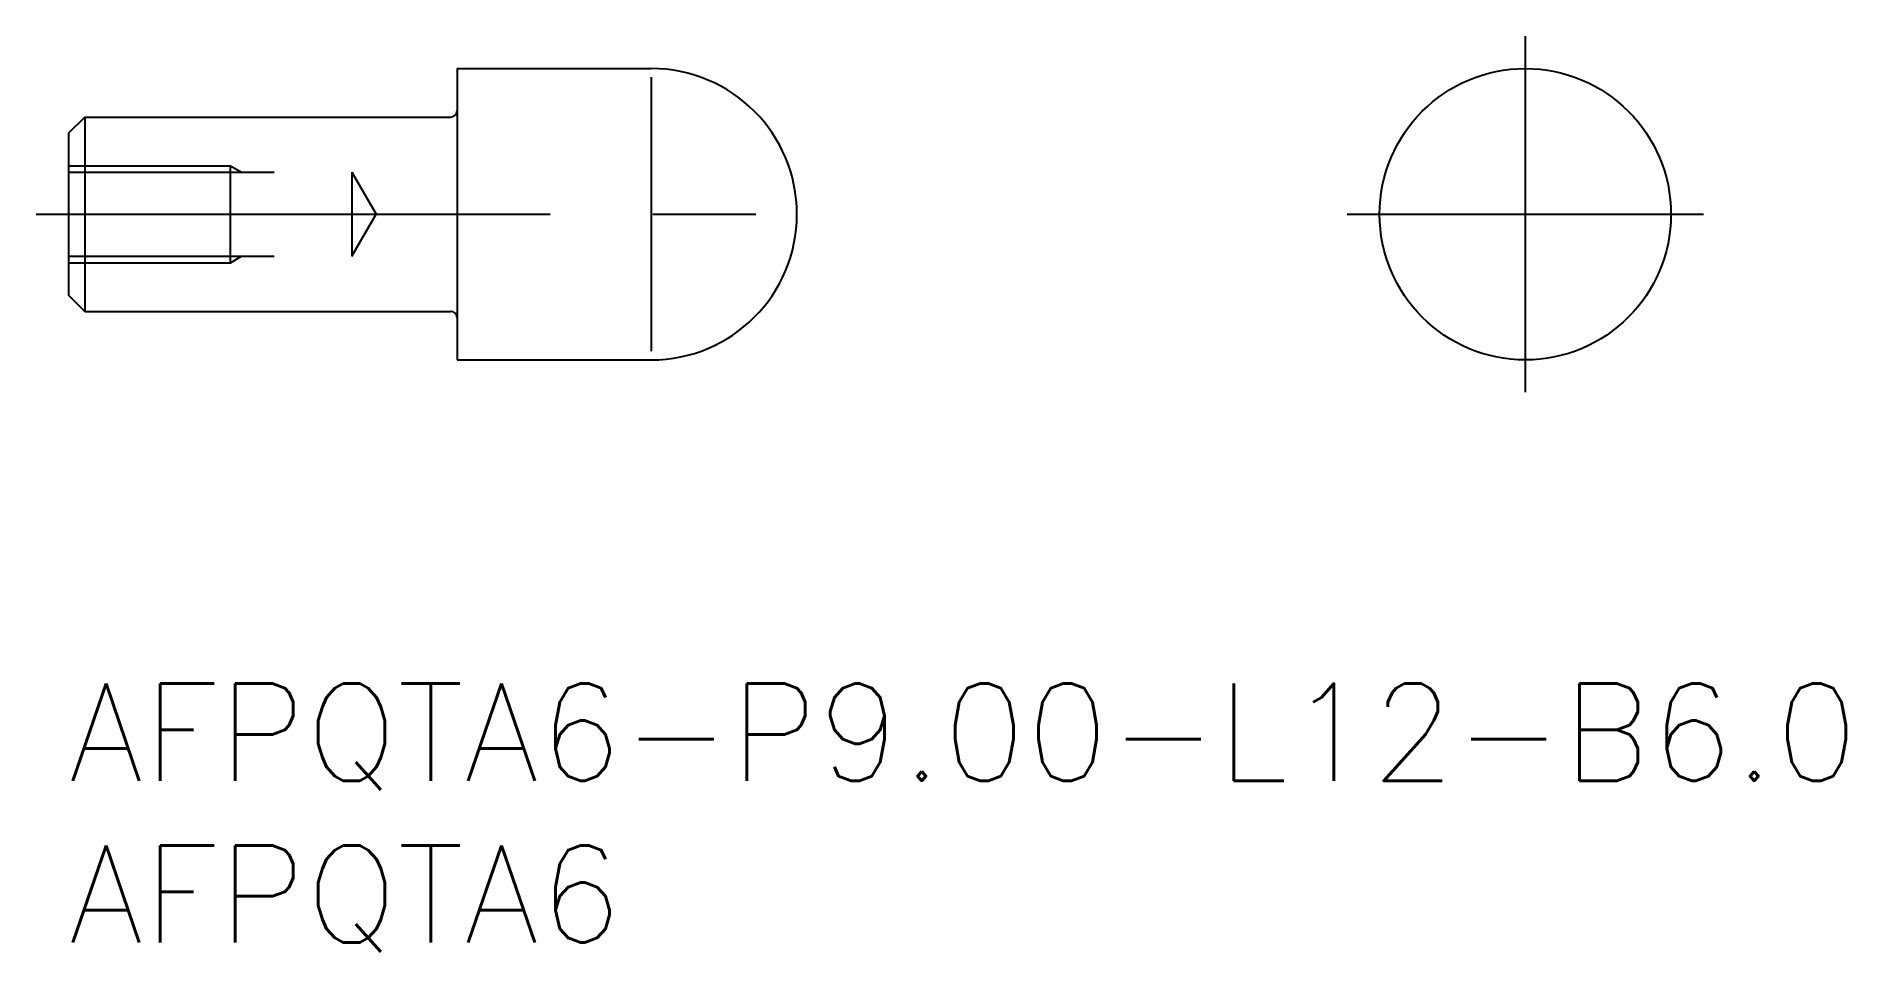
# Model space of a CAD drawing. Extents: x -1 to 54.9, y -8.3 to 20.
import ezdxf

# ---------------------------------------------------------------- set-up
doc = ezdxf.new("R2010")
doc.units = 0
doc.header["$LTSCALE"] = 0.5
doc.linetypes.add('CENTER', pattern=[50.8, 31.75, -6.35, 6.35, -6.35])
doc.linetypes.add('DASHED', pattern=[19.05, 12.7, -6.35])
for name, color, linetype in [('MSM_CENTER', 1, 'CENTER'), ('MSM_CONTINUOUS', 7, 'CONTINUOUS'), ('MSM_DASHED', 4, 'DASHED'), ('MSM_NARROW', 5, 'CONTINUOUS'), ('MSM_PART_NUMBER', 7, 'CONTINUOUS')]:
    doc.layers.add(name, color=color, linetype=linetype)
doc.styles.get("Standard").update_dxf_attribs({"font": 'txt.shx', "height": 3, "bigfont": 'bigfont.shx'})

# ---------------------------------------------------------------- blocks, each defined once
blk = doc.blocks.new('*U16')
at = {"layer": 'MSM_PART_NUMBER'}
blk.add_text('AFPQTA6-P9.00-L12-B6.0', height=3, dxfattribs=at).set_placement((0, -3))
blk = doc.blocks.new('*U17')
at = {"layer": 'MSM_PART_NUMBER'}
blk.add_text('AFPQTA6', height=3, dxfattribs=at).set_placement((0, -8))

msp = doc.modelspace()

# ---------------------------------------------------------------- linework, layer by layer
at = {"layer": 'MSM_CENTER'}
for p, q in [((45, 20), (45, 9)), ((-1, 14.5), (23.5, 14.5)), ((39.5, 14.5), (50.5, 14.5))]:
    msp.add_line(p, q, dxfattribs=at)
at = {"layer": 'MSM_CONTINUOUS'}
for p, q in [((12, 19), (12, 10)), ((12, 19), (18, 19)), ((0.5, 17.5), (0, 17)), ((0.5, 17.5), (11.8, 17.5)), ((0.5, 17.5), (0.5, 11.5)), ((0, 17), (0, 12)), ((0.5, 11.5), (0, 12)), ((0.5, 11.5), (11.8, 11.5)), ((12, 10), (18, 10))]:
    msp.add_line(p, q, dxfattribs=at)
msp.add_circle((45, 14.5), 4.5, dxfattribs=at)
for centre, radius, start, end in [((18, 14.5), 4.5, 270, 90), ((11.8, 17.7), 0.2, 270, 0), ((11.8, 11.3), 0.2, 0, 90)]:
    msp.add_arc(centre, radius, start, end, dxfattribs=at)
at = {"layer": 'MSM_DASHED'}
for p, q in [((0, 16), (5, 16)), ((0, 15.8), (8.749, 15.8)), ((5, 13), (5, 16)), ((5, 16), (5.346, 15.8)), ((8.749, 15.8), (9.5, 14.5)), ((8.749, 15.8), (8.749, 13.2)), ((8.749, 13.2), (9.5, 14.5)), ((0, 13.2), (8.749, 13.2)), ((0, 13), (5, 13)), ((5, 13), (5.346, 13.2))]:
    msp.add_line(p, q, dxfattribs=at)
at = {"layer": 'MSM_NARROW'}
msp.add_line((18, 18.73), (18, 10.27), dxfattribs=at)

# ---------------------------------------------------------------- block references
at = {"layer": 'MSM_CONTINUOUS'}
for name in ['*U16', '*U17']:
    msp.add_blockref(name, (0, 0), dxfattribs=at)

doc.saveas('drawing.dxf')
